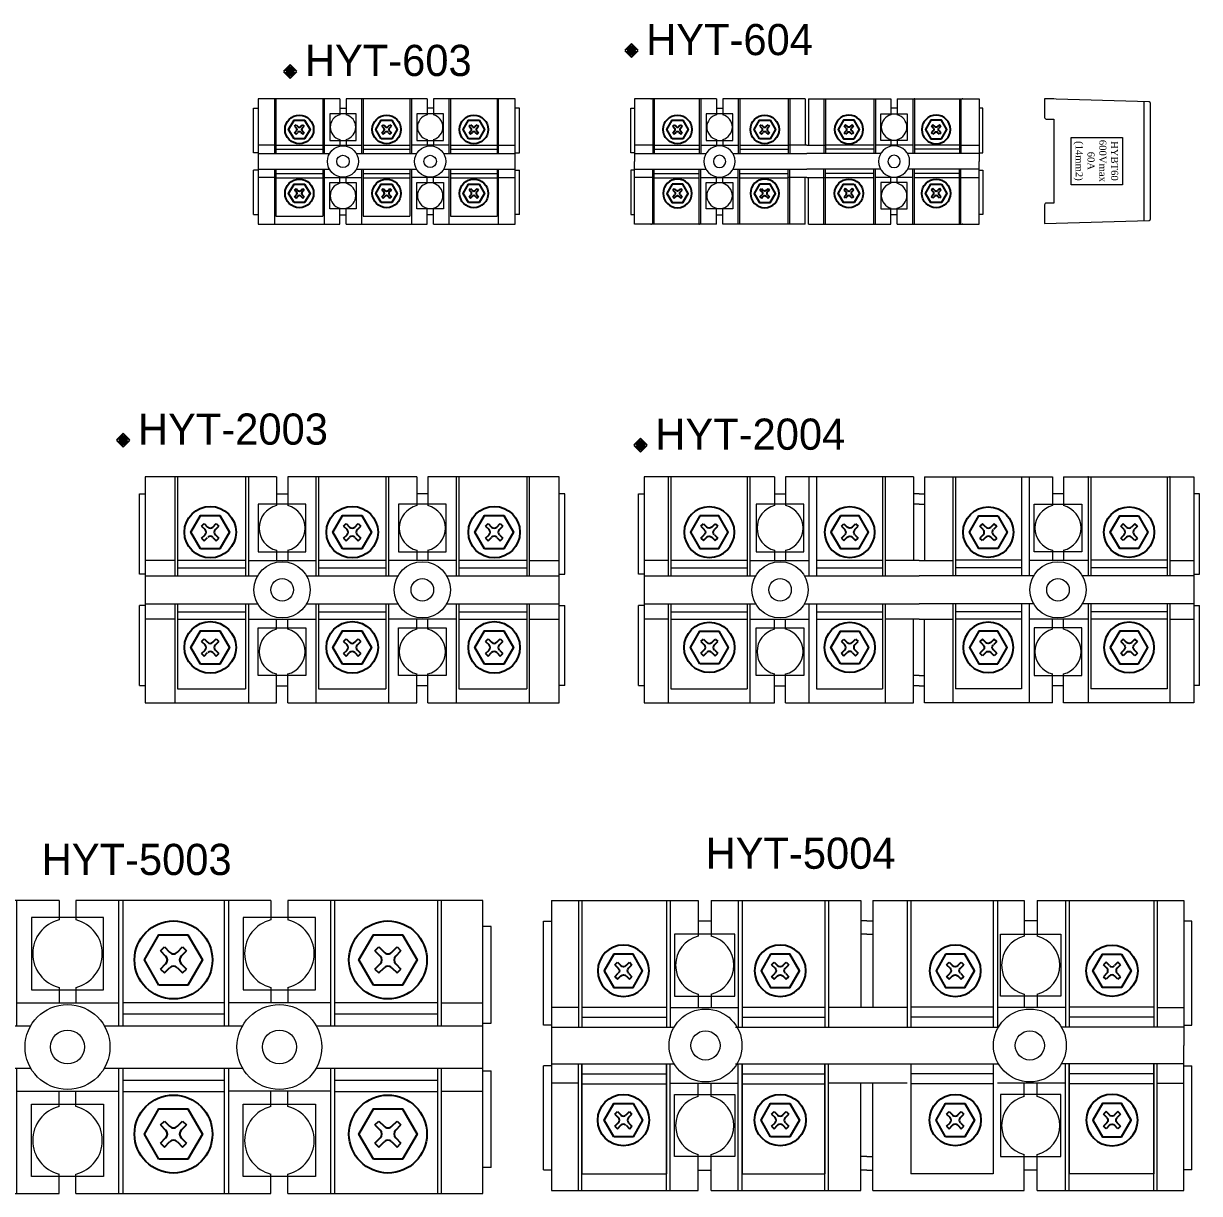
# Model space of a CAD drawing. Header units: millimetres. Extents: x 22 to 1346, y 56 to 432.
# Drawn here: x 968.8 to 1346.2, y 56.3 to 431.7 of the extents above; entities that cross this region are included whole.
import ezdxf

# ---------------------------------------------------------------- set-up
doc = ezdxf.new("R2010")
doc.units = ezdxf.units.MM
doc.layers.add('1-EMC-ACESS', color=4, linetype='Continuous')
doc.layers.add('3', color=3, linetype='Continuous')
doc.layers.add('hw_VTP', color=7, linetype='Continuous', lineweight=13)
doc.styles.add('ARIAL', font='arial.ttf')
doc.styles.add('RO', font='txt')

# ---------------------------------------------------------------- blocks, each defined once
blk = doc.blocks.new('1')
at = {"layer": '3'}
for p, q in [((-1.53, 1.07), (-1.07, 1.53)), ((-1.07, 1.53), (-0.46, 0.92)), ((0.46, 0.92), (1.07, 1.53)), ((1.07, 1.53), (1.53, 1.07)), ((-1.53, 1.07), (-0.92, 0.46)), ((0.92, 0.46), (1.53, 1.07)), ((-1.53, -1.07), (-0.92, -0.46)), ((-1.53, -1.07), (-1.07, -1.53)), ((-1.07, -1.53), (-0.46, -0.92)), ((0.46, -0.92), (1.07, -1.53)), ((0.92, -0.46), (1.53, -1.07)), ((1.07, -1.53), (1.53, -1.07))]:
    blk.add_line(p, q, dxfattribs=at)
blk.add_lwpolyline([(-1.71, -2.97), (-3.43, 0), (-1.71, 2.97), (1.71, 2.97), (3.43, 0), (1.71, -2.97)], close=True, dxfattribs=at)
blk.add_circle((0, 0), 4.59, dxfattribs=at)
for centre, start, end in [((-1.37, 0), 315, 45), ((0, 1.37), 225, 315), ((1.37, 0), 135, 225), ((0, -1.37), 45, 135)]:
    blk.add_arc(centre, 0.648, start, end, dxfattribs=at)
blk = doc.blocks.new('CD_3P-200A')
at = {"layer": 'hw_VTP', "linetype": 'Continuous'}
for p, q in [((-43.95, 36.25), (-43.95, -36.25)), ((-1.8, 36.25), (-43.95, 36.25)), ((-34.39, 36.25), (-34.39, 4.51)), ((-33.58, 36.25), (-33.58, 4.51)), ((-11.72, 36.25), (-11.72, 4.51)), ((-10.82, 36.25), (-10.82, 4.51)), ((-1.8, 36.25), (-1.8, 27.01)), ((43.2, 36.25), (1.8, 36.25)), ((1.8, 36.25), (1.8, 27.01)), ((10.82, 36.25), (10.82, 4.51)), ((11.72, 36.25), (11.72, 4.51)), ((33.28, 36.25), (33.28, 4.51)), ((34.18, 36.25), (34.18, 4.51)), ((43.2, 36.25), (43.2, 27.01)), ((88.95, 36.25), (46.8, 36.25)), ((46.8, 36.25), (46.8, 27.01)), ((55.82, 36.25), (55.82, 4.51)), ((56.72, 36.25), (56.72, 4.51)), ((78.58, 36.25), (78.58, 4.51)), ((79.39, 4.51), (79.39, 36.25)), ((88.95, -36.25), (88.95, 36.25)), ((-45.75, 5.05), (-45.75, 30.75)), ((-45.75, 30.75), (-43.95, 30.75)), ((-1.8, 30.84), (1.8, 30.84)), ((46.8, 30.84), (43.2, 30.84)), ((90.75, 30.75), (88.95, 30.75)), ((90.75, 5.05), (90.75, 30.75)), ((1.8, 27.5), (-1.8, 27.5)), ((46.8, 27.5), (43.2, 27.5)), ((-1.8, 12.67), (-1.8, 9.38)), ((1.8, 12.67), (1.8, 9.38)), ((43.2, 12.67), (43.2, 9.38)), ((46.8, 12.67), (46.8, 9.38)), ((-34.39, 9.38), (-43.95, 9.38)), ((-33.58, 9.47), (-11.72, 9.47)), ((-10.82, 9.38), (10.82, 9.38)), ((11.72, 9.47), (33.28, 9.47)), ((55.82, 9.38), (34.18, 9.38)), ((56.72, 9.47), (78.58, 9.47)), ((79.39, 9.38), (88.95, 9.38)), ((-43.95, 5.05), (-45.75, 5.05)), ((-43.95, 4.51), (-7.81, 4.51)), ((-33.58, 7.03), (-11.72, 7.03)), ((7.81, 4.51), (37.19, 4.51)), ((11.72, 7.03), (33.28, 7.03)), ((52.81, 4.51), (88.95, 4.51)), ((56.72, 7.03), (78.58, 7.03)), ((88.95, 5.05), (90.75, 5.05)), ((-45.75, -30.75), (-45.75, -5.05)), ((-43.95, -5.05), (-45.75, -5.05)), ((-43.95, -4.51), (-7.81, -4.51)), ((-34.39, -4.51), (-34.39, -36.25)), ((-33.58, -4.51), (-33.58, -31.74)), ((-33.58, -7.03), (-11.72, -7.03)), ((-11.72, -4.51), (-11.72, -31.74)), ((-10.82, -4.51), (-10.82, -36.25)), ((7.81, -4.51), (37.19, -4.51)), ((10.82, -4.51), (10.82, -36.25)), ((11.72, -4.51), (11.72, -31.74)), ((11.72, -7.03), (33.28, -7.03)), ((33.28, -4.51), (33.28, -31.74)), ((34.18, -4.51), (34.18, -36.25)), ((52.81, -4.51), (88.95, -4.51)), ((55.82, -4.51), (55.82, -36.25)), ((56.72, -4.51), (56.72, -31.74)), ((56.72, -7.03), (78.58, -7.03)), ((78.58, -4.51), (78.58, -31.74)), ((79.39, -36.25), (79.39, -4.51)), ((88.95, -5.05), (90.75, -5.05)), ((90.75, -30.75), (90.75, -5.05)), ((-34.39, -9.38), (-43.95, -9.38)), ((-33.58, -9.47), (-11.72, -9.47)), ((-10.82, -9.38), (10.82, -9.38)), ((-1.8, -12.67), (-1.8, -9.38)), ((1.8, -12.67), (1.8, -9.38)), ((11.72, -9.47), (33.28, -9.47)), ((55.82, -9.38), (34.18, -9.38)), ((43.2, -12.67), (43.2, -9.38)), ((46.8, -12.67), (46.8, -9.38)), ((56.72, -9.47), (78.58, -9.47)), ((79.39, -9.38), (88.95, -9.38)), ((-1.8, -36.25), (-1.8, -27.01)), ((1.8, -27.5), (-1.8, -27.5)), ((1.8, -36.25), (1.8, -27.01)), ((43.2, -36.25), (43.2, -27.01)), ((46.8, -27.5), (43.2, -27.5)), ((46.8, -36.25), (46.8, -27.01)), ((-45.75, -30.75), (-43.95, -30.75)), ((-33.58, -31.74), (-11.72, -31.74)), ((-1.8, -30.84), (1.8, -30.84)), ((11.72, -31.74), (33.28, -31.74)), ((46.8, -30.84), (43.2, -30.84)), ((56.72, -31.74), (78.58, -31.74)), ((90.75, -30.75), (88.95, -30.75)), ((-43.95, -36.25), (-1.8, -36.25)), ((1.8, -36.25), (43.2, -36.25)), ((46.8, -36.25), (88.95, -36.25))]:
    blk.add_line(p, q, dxfattribs=at)
for points in [[(-1.8, 27.5), (-7.66, 27.5), (-7.66, 12.17), (7.66, 12.17), (7.66, 27.5), (1.8, 27.5)], [(43.2, 27.5), (37.34, 27.5), (37.34, 12.17), (52.66, 12.17), (52.66, 27.5), (46.8, 27.5)], [(-1.8, -27.5), (-7.66, -27.5), (-7.66, -12.17), (7.66, -12.17), (7.66, -27.5), (1.8, -27.5)], [(43.2, -27.5), (37.34, -27.5), (37.34, -12.17), (52.66, -12.17), (52.66, -27.5), (46.8, -27.5)]]:
    blk.add_lwpolyline(points, dxfattribs=at)
for centre, radius in [((0, 0), 9.02), ((45, 0), 9.02), ((0, 0), 3.61), ((45, 0), 3.61)]:
    blk.add_circle(centre, radius, dxfattribs=at)
for centre, start, end in [((0, 19.84), 104.117, 255.883), ((0, 19.84), 284.117, 75.883), ((45, 19.84), 104.117, 255.883), ((45, 19.84), 284.117, 75.883), ((0, -19.84), 104.117, 255.883), ((0, -19.84), 284.117, 75.883), ((45, -19.84), 104.117, 255.883), ((45, -19.84), 284.117, 75.883)]:
    blk.add_arc(centre, 7.39, start, end, dxfattribs=at)
at = {"layer": 'hw_VTP', "color": 0, "linetype": 'ByBlock'}
for p in [(-34.39, 36.25), (-10.82, 36.25), (55.82, 36.25), (79.39, 36.25)]:
    blk.add_point(p, dxfattribs=at)
at = {"layer": 'hw_VTP', "xscale": 1.803482587064649, "yscale": 1.803482587064649, "zscale": 1.803482587064649}
for p in [(-23.06, 18.49), (22.5, 18.49), (68.06, 18.49), (-23.06, -18.49), (22.5, -18.49), (68.06, -18.49)]:
    blk.add_blockref('1', p, dxfattribs=at)
blk = doc.blocks.new('CD_4P-200A')
at = {"layer": 'hw_VTP', "linetype": 'Continuous'}
for p, q in [((-43.6, 36.25), (-43.6, -36.25)), ((-1.8, 36.25), (-43.6, 36.25)), ((-35.89, 36.25), (-35.89, 4.51)), ((-35.07, 36.25), (-35.07, 4.51)), ((-10.57, 36.25), (-10.57, 4.51)), ((-9.66, 36.25), (-9.66, 4.51)), ((-1.8, 36.25), (-1.8, 27.01)), ((42.79, 36.25), (1.8, 36.25)), ((1.8, 36.25), (1.8, 27.01)), ((9.28, 36.25), (9.28, 4.51)), ((11.72, 36.25), (11.72, 4.51)), ((32.87, 36.25), (32.87, 4.51)), ((33.77, 36.25), (33.77, 4.51)), ((42.79, 36.25), (42.79, 27.01)), ((46.4, 36.25), (87.38, 36.25)), ((46.4, 36.25), (46.4, 27.01)), ((55.42, 36.25), (55.42, 4.51)), ((56.32, 36.25), (56.32, 4.51)), ((77.47, 36.25), (77.47, 4.51)), ((79.91, 36.25), (79.91, 4.51)), ((87.38, 36.25), (87.38, 27.01)), ((90.99, 36.25), (90.99, 27.01)), ((90.99, 36.25), (132.79, 36.25)), ((98.85, 36.25), (98.85, 4.51)), ((99.75, 36.25), (99.75, 4.51)), ((124.26, 36.25), (124.26, 4.51)), ((125.07, 36.25), (125.07, 4.51)), ((132.79, 36.25), (132.79, -36.25)), ((-45.41, 5.05), (-45.41, 30.75)), ((-45.41, 30.75), (-43.6, 30.75)), ((-1.8, 30.84), (1.8, 30.84)), ((44.59, 30.84), (42.79, 30.84)), ((44.59, 30.84), (46.4, 30.84)), ((90.99, 30.84), (87.38, 30.84)), ((134.59, 30.75), (132.79, 30.75)), ((134.59, 5.05), (134.59, 30.75)), ((1.8, 27.5), (-1.8, 27.5)), ((44.59, 27.5), (42.79, 27.5)), ((42.79, 27.01), (42.79, 9.38)), ((44.59, 27.5), (46.4, 27.5)), ((46.4, 27.01), (46.4, 9.38)), ((87.38, 27.5), (90.99, 27.5)), ((-1.8, 12.67), (-1.8, 9.38)), ((1.8, 12.67), (1.8, 9.38)), ((87.38, 12.67), (87.38, 9.38)), ((90.99, 12.67), (90.99, 9.38)), ((-35.89, 9.38), (-43.6, 9.38)), ((-35.07, 9.47), (-10.57, 9.47)), ((-9.66, 9.38), (9.28, 9.38)), ((11.72, 9.47), (32.87, 9.47)), ((44.59, 9.38), (33.77, 9.38)), ((44.59, 9.38), (55.42, 9.38)), ((77.47, 9.47), (56.32, 9.47)), ((98.85, 9.38), (79.91, 9.38)), ((124.26, 9.47), (99.75, 9.47)), ((125.07, 9.38), (132.79, 9.38)), ((-43.6, 5.05), (-45.41, 5.05)), ((-43.6, 4.51), (-7.81, 4.51)), ((-35.07, 7.03), (-10.57, 7.03)), ((7.81, 4.51), (44.59, 4.51)), ((11.72, 7.03), (32.87, 7.03)), ((81.38, 4.51), (44.59, 4.51)), ((77.47, 7.03), (56.32, 7.03)), ((132.79, 4.51), (97, 4.51)), ((124.26, 7.03), (99.75, 7.03)), ((132.79, 5.05), (134.59, 5.05)), ((-45.41, -30.75), (-45.41, -5.05)), ((-43.6, -5.05), (-45.41, -5.05)), ((-43.6, -4.51), (-7.81, -4.51)), ((-35.89, -4.51), (-35.89, -36.25)), ((-35.07, -4.51), (-35.07, -31.74)), ((-35.07, -7.03), (-10.57, -7.03)), ((-10.57, -4.51), (-10.57, -31.74)), ((-9.66, -4.51), (-9.66, -36.25)), ((7.81, -4.51), (44.59, -4.51)), ((9.28, -4.51), (9.28, -36.25)), ((11.72, -4.51), (11.72, -31.74)), ((11.72, -7.03), (32.87, -7.03)), ((32.87, -4.51), (32.87, -31.74)), ((33.77, -4.51), (33.77, -36.25)), ((81.38, -4.51), (44.59, -4.51)), ((55.42, -4.51), (55.42, -36.25)), ((56.32, -4.51), (56.32, -31.74)), ((77.47, -7.03), (56.32, -7.03)), ((77.47, -4.51), (77.47, -31.74)), ((79.91, -4.51), (79.91, -36.25)), ((132.79, -4.51), (97, -4.51)), ((98.85, -4.51), (98.85, -36.25)), ((99.75, -4.51), (99.75, -31.74)), ((124.26, -7.03), (99.75, -7.03)), ((124.26, -4.51), (124.26, -31.74)), ((125.07, -4.51), (125.07, -36.25)), ((132.79, -5.05), (134.59, -5.05)), ((134.59, -30.75), (134.59, -5.05)), ((-35.89, -9.38), (-43.6, -9.38)), ((-35.07, -9.47), (-10.57, -9.47)), ((-9.66, -9.38), (9.28, -9.38)), ((-1.8, -12.67), (-1.8, -9.38)), ((1.8, -12.67), (1.8, -9.38)), ((11.72, -9.47), (32.87, -9.47)), ((44.59, -9.38), (33.77, -9.38)), ((42.79, -27.01), (42.79, -9.38)), ((44.59, -9.38), (55.42, -9.38)), ((46.4, -27.01), (46.4, -9.38)), ((77.47, -9.47), (56.32, -9.47)), ((98.85, -9.38), (79.91, -9.38)), ((87.38, -12.67), (87.38, -9.38)), ((90.99, -12.67), (90.99, -9.38)), ((124.26, -9.47), (99.75, -9.47)), ((125.07, -9.38), (132.79, -9.38)), ((-1.8, -36.25), (-1.8, -27.01)), ((1.8, -27.5), (-1.8, -27.5)), ((1.8, -36.25), (1.8, -27.01)), ((42.79, -36.25), (42.79, -27.01)), ((44.59, -27.5), (42.79, -27.5)), ((44.59, -27.5), (46.4, -27.5)), ((46.4, -36.25), (46.4, -27.01)), ((87.38, -36.25), (87.38, -27.01)), ((87.38, -27.5), (90.99, -27.5)), ((90.99, -36.25), (90.99, -27.01)), ((-45.41, -30.75), (-43.6, -30.75)), ((-35.07, -31.74), (-10.57, -31.74)), ((-1.8, -30.84), (1.8, -30.84)), ((11.72, -31.74), (32.87, -31.74)), ((44.59, -30.84), (42.79, -30.84)), ((44.59, -30.84), (46.4, -30.84)), ((77.47, -31.74), (56.32, -31.74)), ((90.99, -30.84), (87.38, -30.84)), ((124.26, -31.74), (99.75, -31.74)), ((134.59, -30.75), (132.79, -30.75)), ((-43.6, -36.25), (-1.8, -36.25)), ((1.8, -36.25), (42.79, -36.25)), ((87.38, -36.25), (46.4, -36.25)), ((132.79, -36.25), (90.99, -36.25))]:
    blk.add_line(p, q, dxfattribs=at)
for points in [[(-1.8, 27.5), (-7.66, 27.5), (-7.66, 12.17), (7.66, 12.17), (7.66, 27.5), (1.8, 27.5)], [(90.99, 27.5), (96.85, 27.5), (96.85, 12.17), (81.52, 12.17), (81.52, 27.5), (87.38, 27.5)], [(-1.8, -27.5), (-7.66, -27.5), (-7.66, -12.17), (7.66, -12.17), (7.66, -27.5), (1.8, -27.5)], [(90.99, -27.5), (96.85, -27.5), (96.85, -12.17), (81.52, -12.17), (81.52, -27.5), (87.38, -27.5)]]:
    blk.add_lwpolyline(points, dxfattribs=at)
for centre, radius in [((0, 0), 9.02), ((89.19, 0), 9.02), ((0, 0), 3.61), ((89.19, 0), 3.61)]:
    blk.add_circle(centre, radius, dxfattribs=at)
for centre, start, end in [((0, 19.84), 104.117, 255.883), ((0, 19.84), 284.117, 75.883), ((89.19, 19.84), 104.117, 255.883), ((89.19, 19.84), 284.117, 75.883), ((0, -19.84), 104.117, 255.883), ((0, -19.84), 284.117, 75.883), ((89.19, -19.84), 104.117, 255.883), ((89.19, -19.84), 284.117, 75.883)]:
    blk.add_arc(centre, 7.39, start, end, dxfattribs=at)
at = {"layer": 'hw_VTP', "color": 0, "linetype": 'ByBlock'}
for p in [(-35.89, 36.25), (-9.66, 36.25), (98.85, 36.25), (125.07, 36.25)]:
    blk.add_point(p, dxfattribs=at)
at = {"layer": 'hw_VTP', "rotation": 180}
for p, xscale, yscale, zscale in [((-22.7, 18.49), -1.761735700197049, 1.761735700197164, 1.76173570019716), ((22.37, 18.49), -1.761735700197049, 1.761735700197164, 1.76173570019716), ((66.82, 18.49), 1.761735700197049, 1.761735700197049, 1.761735700197049), ((112.01, 18.49), 1.761735700197049, 1.761735700197049, 1.761735700197049)]:
    blk.add_blockref('1', p, dxfattribs=dict(at, xscale=xscale, yscale=yscale, zscale=zscale))
at = {"layer": 'hw_VTP'}
for p, xscale, yscale, zscale in [((-22.7, -18.49), 1.761735700197049, 1.761735700197049, 1.761735700197049), ((22.37, -18.49), 1.761735700197049, 1.761735700197049, 1.761735700197049), ((66.82, -18.49), -1.761735700197049, 1.761735700197164, 1.76173570019716), ((112.01, -18.49), -1.761735700197049, 1.761735700197164, 1.76173570019716)]:
    blk.add_blockref('1', p, dxfattribs=dict(at, xscale=xscale, yscale=yscale, zscale=zscale))
blk = doc.blocks.new('CD_3P-500A')
at = {"layer": 'hw_VTP', "linetype": 'Continuous'}
for p, q in [((-65.28, 47), (-65.28, -47)), ((-2.72, 47), (-65.28, 47)), ((-51.97, 47), (-51.97, 6.81)), ((-50.74, 47), (-50.74, 6.81)), ((-17.71, 47), (-17.71, 6.81)), ((-16.35, 47), (-16.35, 6.81)), ((-2.72, 47), (-2.72, 40.81)), ((65.27, 47), (2.72, 47)), ((2.72, 47), (2.72, 40.81)), ((16.35, 47), (16.35, 6.81)), ((17.71, 47), (17.71, 6.81)), ((50.28, 47), (50.28, 6.81)), ((51.64, 47), (51.64, 6.81)), ((65.27, 47), (65.27, 40.81)), ((133.27, 47), (70.72, 47)), ((70.72, 47), (70.72, 40.81)), ((84.34, 47), (84.34, 6.81)), ((85.7, 47), (85.7, 6.81)), ((118.73, 47), (118.73, 6.81)), ((119.96, 6.81), (119.96, 47)), ((133.27, -47), (133.27, 47)), ((2.72, 41.56), (-2.72, 41.56)), ((70.72, 41.56), (65.27, 41.56)), ((-68, 7.63), (-68, 38.69)), ((-68, 38.69), (-65.28, 38.69)), ((136, 38.69), (133.27, 38.69)), ((136, 7.63), (136, 38.69)), ((-2.72, 19.14), (-2.72, 14.17)), ((2.72, 19.14), (2.72, 14.17)), ((65.27, 19.14), (65.27, 14.17)), ((70.72, 19.14), (70.72, 14.17)), ((-51.97, 14.17), (-65.28, 14.17)), ((-50.74, 14.31), (-17.71, 14.31)), ((-16.35, 14.17), (16.35, 14.17)), ((17.71, 14.31), (50.28, 14.31)), ((84.34, 14.17), (51.64, 14.17)), ((85.7, 14.31), (118.73, 14.31)), ((119.96, 14.17), (133.27, 14.17)), ((-65.28, 7.63), (-68, 7.63)), ((-50.74, 10.63), (-17.71, 10.63)), ((17.71, 10.63), (50.28, 10.63)), ((85.7, 10.63), (118.73, 10.63)), ((133.27, 7.63), (136, 7.63)), ((-65.28, 6.81), (-11.8, 6.81)), ((11.8, 6.81), (56.19, 6.81)), ((79.79, 6.81), (133.27, 6.81)), ((-65.28, -6.81), (-11.8, -6.81)), ((-51.97, -6.81), (-51.97, -47)), ((-50.74, -6.81), (-50.74, -47)), ((-17.71, -6.81), (-17.71, -47)), ((-16.35, -6.81), (-16.35, -47)), ((11.8, -6.81), (56.19, -6.81)), ((16.35, -6.81), (16.35, -47)), ((17.71, -6.81), (17.71, -47)), ((50.28, -6.81), (50.28, -47)), ((51.64, -6.81), (51.64, -47)), ((79.79, -6.81), (133.27, -6.81)), ((84.34, -6.81), (84.34, -47)), ((85.7, -6.81), (85.7, -47)), ((118.73, -6.81), (118.73, -47)), ((119.96, -47), (119.96, -6.81)), ((-68, -38.69), (-68, -7.63)), ((-65.28, -7.63), (-68, -7.63)), ((-50.74, -10.63), (-17.71, -10.63)), ((17.71, -10.63), (50.28, -10.63)), ((85.7, -10.63), (118.73, -10.63)), ((133.27, -7.63), (136, -7.63)), ((136, -38.69), (136, -7.63)), ((-51.97, -14.17), (-65.28, -14.17)), ((-50.74, -14.31), (-17.71, -14.31)), ((-16.35, -14.17), (16.35, -14.17)), ((-2.72, -19.14), (-2.72, -14.17)), ((2.72, -19.14), (2.72, -14.17)), ((17.71, -14.31), (50.28, -14.31)), ((84.34, -14.17), (51.64, -14.17)), ((65.27, -19.14), (65.27, -14.17)), ((70.72, -19.14), (70.72, -14.17)), ((85.7, -14.31), (118.73, -14.31)), ((119.96, -14.17), (133.27, -14.17)), ((-68, -38.69), (-65.28, -38.69)), ((-2.72, -47), (-2.72, -40.81)), ((2.72, -47), (2.72, -40.81)), ((65.27, -47), (65.27, -40.81)), ((70.72, -47), (70.72, -40.81)), ((136, -38.69), (133.27, -38.69)), ((2.72, -41.56), (-2.72, -41.56)), ((70.72, -41.56), (65.27, -41.56)), ((-65.28, -47), (-2.72, -47)), ((2.72, -47), (65.27, -47)), ((70.72, -47), (133.27, -47))]:
    blk.add_line(p, q, dxfattribs=at)
for points in [[(-2.72, 41.56), (-11.58, 41.56), (-11.58, 18.39), (11.58, 18.39), (11.58, 41.56), (2.72, 41.56)], [(65.27, 41.56), (56.41, 41.56), (56.41, 18.39), (79.57, 18.39), (79.57, 41.56), (70.72, 41.56)], [(-2.72, -41.56), (-11.58, -41.56), (-11.58, -18.39), (11.58, -18.39), (11.58, -41.56), (2.72, -41.56)], [(65.27, -41.56), (56.41, -41.56), (56.41, -18.39), (79.57, -18.39), (79.57, -41.56), (70.72, -41.56)]]:
    blk.add_lwpolyline(points, dxfattribs=at)
for centre, radius in [((0, 0), 13.62), ((67.99, 0), 13.62), ((0, 0), 5.45), ((67.99, 0), 5.45)]:
    blk.add_circle(centre, radius, dxfattribs=at)
for centre, start, end in [((0, 29.97), 104.117, 255.883), ((0, 29.97), 284.117, 75.883), ((67.99, 29.97), 104.117, 255.883), ((67.99, 29.97), 284.117, 75.883), ((0, -29.97), 104.117, 255.883), ((0, -29.97), 284.117, 75.883), ((67.99, -29.97), 104.117, 255.883), ((67.99, -29.97), 284.117, 75.883)]:
    blk.add_arc(centre, 11.17, start, end, dxfattribs=at)
at = {"layer": 'hw_VTP', "color": 0, "linetype": 'ByBlock'}
for p in [(-51.97, 47), (-16.35, 47), (84.34, 47), (119.96, 47)]:
    blk.add_point(p, dxfattribs=at)
at = {"layer": 'hw_VTP', "xscale": 2.724960406968364, "yscale": 2.724960406968364, "zscale": 2.724960406968364}
for p in [(-34.84, 27.93), (34, 27.93), (102.83, 27.93), (-34.84, -27.93), (34, -27.93), (102.83, -27.93)]:
    blk.add_blockref('1', p, dxfattribs=at)
blk = doc.blocks.new('CD_4P-500A')
at = {"layer": 'hw_VTP', "linetype": 'Continuous'}
for p, q in [((-49.41, 46.5), (-49.41, -46.5)), ((-49.41, 46.5), (-2.34, 46.5)), ((-40.81, 46.5), (-40.81, 5.85)), ((-39.75, 46.5), (-39.75, 5.85)), ((-12.56, 46.5), (-12.56, 5.85)), ((-11.39, 46.5), (-11.39, 5.85)), ((-2.34, 46.5), (-2.34, 35.02)), ((1.82, 46.5), (49.81, 46.5)), ((1.82, 46.5), (1.82, 35.02)), ((10.42, 46.5), (10.42, 5.85)), ((11.74, 46.5), (11.74, 5.85)), ((38.25, 46.5), (38.25, 5.85)), ((39.42, 46.5), (39.42, 5.85)), ((49.81, 46.5), (49.81, 35.02)), ((53.71, 46.5), (102.26, 46.5)), ((53.71, 46.5), (53.71, 35.02)), ((64.66, 46.5), (64.66, 5.85)), ((65.83, 46.5), (65.83, 5.85)), ((92.33, 46.5), (92.33, 5.85)), ((93.65, 46.5), (93.65, 5.85)), ((102.26, 46.5), (102.26, 35.02)), ((106.42, 46.5), (153.49, 46.5)), ((106.42, 46.5), (106.42, 35.02)), ((115.47, 46.5), (115.47, 5.85)), ((116.64, 46.5), (116.64, 5.85)), ((143.83, 46.5), (143.83, 5.85)), ((144.89, 46.5), (144.89, 5.85)), ((153.49, 46.5), (153.49, 0)), ((-51.96, 6.55), (-51.96, 39.87)), ((-51.96, 39.87), (-49.41, 39.87)), ((-2.34, 39.98), (1.82, 39.98)), ((51.76, 39.98), (49.81, 39.98)), ((51.76, 39.98), (53.71, 39.98)), ((106.42, 39.98), (102.26, 39.98)), ((156.04, 39.87), (153.49, 39.87)), ((156.04, 6.55), (156.04, 39.87)), ((1.82, 35.66), (-2.34, 35.66)), ((51.76, 35.66), (49.81, 35.66)), ((49.81, 35.02), (49.81, 12.16)), ((51.76, 35.66), (53.71, 35.66)), ((53.71, 35.02), (53.71, 12.16)), ((102.26, 35.66), (106.42, 35.66)), ((-2.34, 16.42), (-2.34, 12.16)), ((1.82, 16.42), (1.82, 12.16)), ((102.26, 16.42), (102.26, 12.16)), ((106.42, 16.42), (106.42, 12.16)), ((-40.81, 12.16), (-49.41, 12.16)), ((-39.75, 12.28), (-12.56, 12.28)), ((-11.39, 12.16), (10.42, 12.16)), ((11.74, 12.28), (38.25, 12.28)), ((64.66, 12.16), (39.42, 12.16)), ((92.33, 12.28), (65.83, 12.28)), ((115.47, 12.16), (93.65, 12.16)), ((143.83, 12.28), (116.64, 12.28)), ((144.89, 12.16), (153.49, 12.16)), ((-39.75, 9.12), (-12.56, 9.12)), ((11.74, 9.12), (38.25, 9.12)), ((92.33, 9.12), (65.83, 9.12)), ((143.83, 9.12), (116.64, 9.12)), ((-49.41, 6.55), (-51.96, 6.55)), ((-49.41, 5.85), (-10.12, 5.85)), ((9.6, 5.85), (93.95, 5.85)), ((153.49, 5.85), (114.2, 5.85)), ((153.49, 6.55), (156.04, 6.55)), ((153.49, -46.5), (153.49, 0)), ((-51.96, -39.87), (-51.96, -6.55)), ((-49.41, -6.55), (-51.96, -6.55)), ((-49.41, -5.85), (-10.12, -5.85)), ((-40.81, -46.5), (-40.81, -5.85)), ((-39.75, -46.5), (-39.75, -5.85)), ((-39.75, -5.85), (-39.75, -41.15)), ((-12.56, -5.84), (-12.56, -41.15)), ((-12.56, -46.5), (-12.56, -5.85)), ((-11.39, -46.5), (-11.39, -5.85)), ((9.6, -5.85), (93.95, -5.85)), ((10.42, -46.5), (10.42, -5.85)), ((11.74, -46.5), (11.74, -5.85)), ((11.74, -5.85), (11.74, -41.15)), ((38.25, -46.5), (38.25, -5.85)), ((38.25, -5.85), (38.25, -41.15)), ((39.42, -46.5), (39.42, -5.85)), ((65.83, -5.85), (65.83, -41.15)), ((92.33, -5.85), (92.33, -41.15)), ((153.49, -5.85), (114.2, -5.85)), ((115.47, -46.5), (115.47, -5.85)), ((116.64, -5.84), (116.64, -41.15)), ((116.64, -46.5), (116.64, -5.85)), ((143.83, -46.5), (143.83, -5.85)), ((143.83, -5.85), (143.83, -41.15)), ((144.89, -46.5), (144.89, -5.85)), ((153.49, -6.55), (156.04, -6.55)), ((156.04, -39.87), (156.04, -6.55)), ((-39.75, -9.12), (-12.56, -9.11)), ((11.74, -9.12), (38.25, -9.12)), ((92.33, -9.12), (65.83, -9.12)), ((143.83, -9.12), (116.64, -9.11)), ((-40.81, -12.16), (-49.41, -12.16)), ((-39.75, -12.28), (-12.56, -12.27)), ((-11.39, -12.15), (10.42, -12.16)), ((-2.34, -16.42), (-2.34, -12.16)), ((1.82, -16.42), (1.82, -12.16)), ((11.74, -12.28), (38.25, -12.28)), ((64.66, -12.16), (39.42, -12.16)), ((49.81, -35.02), (49.81, -12.16)), ((53.71, -35.02), (53.71, -12.16)), ((92.33, -12.28), (65.83, -12.28)), ((115.47, -12.15), (93.65, -12.16)), ((102.26, -16.42), (102.26, -12.16)), ((106.42, -16.42), (106.42, -12.16)), ((143.83, -12.28), (116.64, -12.27)), ((144.89, -12.16), (153.49, -12.16)), ((-2.34, -46.5), (-2.34, -35.02)), ((1.82, -35.66), (-2.34, -35.66)), ((1.82, -46.5), (1.82, -35.02)), ((49.81, -46.5), (49.81, -35.02)), ((51.76, -35.66), (49.81, -35.66)), ((51.76, -35.66), (53.71, -35.66)), ((53.71, -46.5), (53.71, -35.02)), ((102.26, -46.5), (102.26, -35.02)), ((102.26, -35.66), (106.42, -35.66)), ((106.42, -46.5), (106.42, -35.02)), ((-51.96, -39.87), (-49.41, -39.87)), ((-39.75, -41.15), (-12.56, -41.15)), ((-2.34, -39.98), (1.82, -39.98)), ((11.74, -41.15), (38.25, -41.15)), ((51.76, -39.98), (49.81, -39.98)), ((51.76, -39.98), (53.71, -39.98)), ((92.33, -41.15), (65.83, -41.15)), ((106.42, -39.98), (102.26, -39.98)), ((143.83, -41.15), (116.64, -41.15)), ((156.04, -39.87), (153.49, -39.87)), ((-49.41, -46.5), (-2.34, -46.5)), ((1.82, -46.5), (49.81, -46.5)), ((53.71, -46.5), (102.26, -46.5)), ((106.42, -46.5), (153.49, -46.5))]:
    blk.add_line(p, q, dxfattribs=at)
for points in [[(-2.34, 35.66), (-9.94, 35.66), (-9.94, 15.78), (9.42, 15.78), (9.42, 35.66), (1.82, 35.66)], [(106.42, 35.66), (114.02, 35.66), (114.02, 15.78), (94.66, 15.78), (94.66, 35.66), (102.26, 35.66)], [(-2.34, -35.66), (-9.94, -35.66), (-9.94, -15.78), (9.42, -15.78), (9.42, -35.66), (1.82, -35.66)], [(106.42, -35.66), (114.02, -35.66), (114.02, -15.78), (94.66, -15.78), (94.66, -35.66), (102.26, -35.66)]]:
    blk.add_lwpolyline(points, dxfattribs=at)
for centre, radius in [((0, 0), 11.69), ((104.08, 0), 11.69), ((0, 0), 4.68), ((104.08, 0), 4.68)]:
    blk.add_circle(centre, radius, dxfattribs=at)
for centre, start, end in [((0, 25.72), 104.117, 255.883), ((-0.52, 25.72), 284.117, 75.883), ((104.6, 25.72), 104.117, 255.883), ((104.08, 25.72), 284.117, 75.883), ((0, -25.72), 104.117, 255.883), ((-0.52, -25.72), 284.117, 75.883), ((104.6, -25.72), 104.117, 255.883), ((104.08, -25.72), 284.117, 75.883)]:
    blk.add_arc(centre, 9.59, start, end, dxfattribs=at)
at = {"layer": 'hw_VTP', "yscale": 1.797007099513506, "rotation": 180}
for p, xscale, zscale in [((-26.35, 23.97), -1.797007099513506, 1.797007099513543), ((23.96, 23.97), -1.797007099513506, 1.797007099513543), ((80.12, 23.97), -1.797007099513506, 1.797007099513543), ((130.43, 23.97), 1.797007099513506, 1.797007099513506)]:
    blk.add_blockref('1', p, dxfattribs=dict(at, xscale=xscale, zscale=zscale))
at = {"layer": 'hw_VTP', "yscale": 1.797007099513506}
for p, xscale, zscale in [((-26.35, -23.97), 1.797007099513506, 1.797007099513506), ((23.96, -23.97), 1.797007099513506, 1.797007099513506), ((80.12, -23.97), 1.797007099513506, 1.797007099513506), ((130.43, -23.97), -1.797007099513506, 1.797007099513543)]:
    blk.add_blockref('1', p, dxfattribs=dict(at, xscale=xscale, zscale=zscale))
blk = doc.blocks.new('CD_3P-60A')
at = {"layer": 'hw_VTP', "linetype": 'Continuous'}
for p, q in [((-27.25, 20.1), (-27.25, -20.1)), ((-1, 20.1), (-27.25, 20.1)), ((-21.95, 20.1), (-21.95, 2.5)), ((-21.5, 20.1), (-21.5, 2.5)), ((-6.5, 20.1), (-6.5, 2.5)), ((-6, 20.1), (-6, 2.5)), ((-1, 20.1), (-1, 14.98)), ((27, 20.1), (1, 20.1)), ((1, 20.1), (1, 14.98)), ((6, 20.1), (6, 2.5)), ((6.5, 20.1), (6.5, 2.5)), ((21.5, 20.1), (21.5, 2.5)), ((22, 20.1), (22, 2.5)), ((27, 20.1), (27, 14.98)), ((55.25, 20.1), (29, 20.1)), ((29, 20.1), (29, 14.98)), ((34, 20.1), (34, 2.5)), ((34.5, 20.1), (34.5, 2.5)), ((49.5, 20.1), (49.5, 2.5)), ((49.95, 2.5), (49.95, 20.1)), ((55.25, -20.1), (55.25, 20.1)), ((-28.7, 2.8), (-28.7, 17.05)), ((-28.7, 17.05), (-27.25, 17.05)), ((-1, 17.1), (1, 17.1)), ((1, 15.25), (-1, 15.25)), ((29, 17.1), (27, 17.1)), ((29, 15.25), (27, 15.25)), ((56.7, 17.05), (55.25, 17.05)), ((56.7, 2.8), (56.7, 17.05)), ((-21.95, 5.2), (-27.25, 5.2)), ((-21.5, 5.25), (-6.5, 5.25)), ((-21.5, 3.9), (-6.5, 3.9)), ((-6, 5.2), (6, 5.2)), ((-1, 7.02), (-1, 5.2)), ((1, 7.02), (1, 5.2)), ((6.5, 5.25), (21.5, 5.25)), ((6.5, 3.9), (21.5, 3.9)), ((34, 5.2), (22, 5.2)), ((27, 7.02), (27, 5.2)), ((29, 7.02), (29, 5.2)), ((34.5, 5.25), (49.5, 5.25)), ((34.5, 3.9), (49.5, 3.9)), ((49.95, 5.2), (55.25, 5.2)), ((-27.25, 2.8), (-28.7, 2.8)), ((-27.25, 2.5), (-4.33, 2.5)), ((4.33, 2.5), (23.67, 2.5)), ((32.33, 2.5), (55.25, 2.5)), ((55.25, 2.8), (56.7, 2.8)), ((-28.7, -17.05), (-28.7, -2.8)), ((-27.25, -2.8), (-28.7, -2.8)), ((-27.25, -2.5), (-4.33, -2.5)), ((-21.95, -2.5), (-21.95, -20.1)), ((-21.5, -2.5), (-21.5, -17.6)), ((-6.5, -2.5), (-6.5, -17.6)), ((-6, -2.5), (-6, -20.1)), ((4.33, -2.5), (23.67, -2.5)), ((6, -2.5), (6, -20.1)), ((6.5, -2.5), (6.5, -17.6)), ((21.5, -2.5), (21.5, -17.6)), ((22, -2.5), (22, -20.1)), ((32.33, -2.5), (55.25, -2.5)), ((34, -2.5), (34, -20.1)), ((34.5, -2.5), (34.5, -17.6)), ((49.5, -2.5), (49.5, -17.6)), ((49.95, -20.1), (49.95, -2.5)), ((55.25, -2.8), (56.7, -2.8)), ((56.7, -17.05), (56.7, -2.8)), ((-21.95, -5.2), (-27.25, -5.2)), ((-21.5, -3.9), (-6.5, -3.9)), ((-21.5, -5.25), (-6.5, -5.25)), ((-6, -5.2), (6, -5.2)), ((-1, -7.02), (-1, -5.2)), ((1, -7.02), (1, -5.2)), ((6.5, -3.9), (21.5, -3.9)), ((6.5, -5.25), (21.5, -5.25)), ((34, -5.2), (22, -5.2)), ((27, -7.02), (27, -5.2)), ((29, -7.02), (29, -5.2)), ((34.5, -3.9), (49.5, -3.9)), ((34.5, -5.25), (49.5, -5.25)), ((49.95, -5.2), (55.25, -5.2)), ((-1, -20.1), (-1, -14.98)), ((1, -20.1), (1, -14.98)), ((27, -20.1), (27, -14.98)), ((29, -20.1), (29, -14.98)), ((-28.7, -17.05), (-27.25, -17.05)), ((-21.5, -17.6), (-6.5, -17.6)), ((1, -15.25), (-1, -15.25)), ((-1, -17.1), (1, -17.1)), ((6.5, -17.6), (21.5, -17.6)), ((29, -15.25), (27, -15.25)), ((29, -17.1), (27, -17.1)), ((34.5, -17.6), (49.5, -17.6)), ((56.7, -17.05), (55.25, -17.05)), ((-27.25, -20.1), (-1, -20.1)), ((1, -20.1), (27, -20.1)), ((29, -20.1), (55.25, -20.1))]:
    blk.add_line(p, q, dxfattribs=at)
for points in [[(-1, 15.25), (-4.25, 15.25), (-4.25, 6.75), (4.25, 6.75), (4.25, 15.25), (1, 15.25)], [(27, 15.25), (23.75, 15.25), (23.75, 6.75), (32.25, 6.75), (32.25, 15.25), (29, 15.25)], [(-1, -15.25), (-4.25, -15.25), (-4.25, -6.75), (4.25, -6.75), (4.25, -15.25), (1, -15.25)], [(27, -15.25), (23.75, -15.25), (23.75, -6.75), (32.25, -6.75), (32.25, -15.25), (29, -15.25)]]:
    blk.add_lwpolyline(points, dxfattribs=at)
for centre, radius in [((0, 0), 5), ((28, 0), 5), ((0, 0), 2), ((28, 0), 2)]:
    blk.add_circle(centre, radius, dxfattribs=at)
for centre, start, end in [((0, 11), 104.117, 255.883), ((0, 11), 284.117, 75.883), ((28, 11), 104.117, 255.883), ((28, 11), 284.117, 75.883), ((0, -11), 104.117, 255.883), ((0, -11), 284.117, 75.883), ((28, -11), 104.117, 255.883), ((28, -11), 284.117, 75.883)]:
    blk.add_arc(centre, 4.1, start, end, dxfattribs=at)
at = {"layer": 'hw_VTP', "color": 0, "linetype": 'ByBlock'}
for p in [(-21.95, 20.1), (-6, 20.1), (34, 20.1), (49.95, 20.1)]:
    blk.add_point(p, dxfattribs=at)
at = {"layer": 'hw_VTP'}
for p in [(-14, 10.25), (14, 10.25), (42, 10.25), (-14, -10.25), (14, -10.25), (42, -10.25)]:
    blk.add_blockref('1', p, dxfattribs=at)
blk = doc.blocks.new('CD_4P-60A')
at = {"layer": 'hw_VTP', "linetype": 'Continuous'}
for p, q in [((-1, 20.1), (-27.25, 20.1)), ((-27.25, 20.1), (-27.25, 0)), ((-21.45, 20.1), (-21.45, 2.5)), ((-21, 20.1), (-21, 2.5)), ((-6.5, 20.1), (-6.5, 2.5)), ((-6, 20.1), (-6, 2.5)), ((-1, 20.1), (-1, 14.98)), ((27.5, 20.1), (1, 20.1)), ((1, 20.1), (1, 14.98)), ((6, 20.1), (6, 2.5)), ((6.5, 20.1), (6.5, 2.5)), ((22, 20.1), (22, 2.5)), ((22.5, 20.1), (22.5, 2.5)), ((27.5, 20.1), (27.5, 5.2)), ((28.5, 20.1), (55, 20.1)), ((28.5, 20.1), (28.5, 5.2)), ((33.5, 20.1), (33.5, 2.5)), ((34, 20.1), (34, 2.5)), ((49.5, 20.1), (49.5, 2.5)), ((50, 20.1), (50, 2.5)), ((55, 20.1), (55, 14.98)), ((57, 20.1), (83.25, 20.1)), ((57, 20.1), (57, 14.98)), ((62, 20.1), (62, 2.5)), ((62.5, 20.1), (62.5, 2.5)), ((77, 20.1), (77, 2.5)), ((77.45, 20.1), (77.45, 2.5)), ((83.25, 20.1), (83.25, 0)), ((-28.5, 2.8), (-28.5, 17.05)), ((-28.5, 17.05), (-27.25, 17.05)), ((-1, 17.1), (1, 17.1)), ((1, 15.25), (-1, 15.25)), ((57, 17.1), (55, 17.1)), ((55, 15.25), (57, 15.25)), ((84.5, 17.05), (83.25, 17.05)), ((84.5, 2.8), (84.5, 17.05)), ((-21.45, 5.2), (-27.25, 5.2)), ((-21, 5.25), (-6.5, 5.25)), ((-21, 3.9), (-6.5, 3.9)), ((-6, 5.2), (6, 5.2)), ((-1, 7.02), (-1, 5.2)), ((1, 7.02), (1, 5.2)), ((6.5, 5.25), (22, 5.25)), ((6.5, 3.9), (22, 3.9)), ((28, 5.2), (22, 5.2)), ((28, 5.2), (34, 5.2)), ((49.5, 5.25), (34, 5.25)), ((49.5, 3.9), (34, 3.9)), ((62, 5.2), (50, 5.2)), ((55, 7.02), (55, 5.2)), ((57, 7.02), (57, 5.2)), ((77, 5.25), (62.5, 5.25)), ((77, 3.9), (62.5, 3.9)), ((77.45, 5.2), (83.25, 5.2)), ((-27.25, 2.8), (-28.5, 2.8)), ((-27.25, 2.5), (-4.33, 2.5)), ((-27.25, -20.1), (-27.25, 0)), ((4.33, 2.5), (28, 2.5)), ((51.67, 2.5), (28, 2.5)), ((83.25, 2.5), (60.33, 2.5)), ((83.25, 2.8), (84.5, 2.8)), ((83.25, -20.1), (83.25, 0)), ((-28.5, -2.8), (-28.5, -17.05)), ((-27.25, -2.8), (-28.5, -2.8)), ((-27.25, -2.5), (-4.33, -2.5)), ((-21.45, -20.1), (-21.45, -2.5)), ((-21, -20.1), (-21, -2.5)), ((-6.5, -20.1), (-6.5, -2.5)), ((-6, -20.1), (-6, -2.5)), ((4.33, -2.5), (28, -2.5)), ((6, -20.1), (6, -2.5)), ((6.5, -20.1), (6.5, -2.5)), ((22, -20.1), (22, -2.5)), ((22.5, -20.1), (22.5, -2.5)), ((51.67, -2.5), (28, -2.5)), ((33.5, -20.1), (33.5, -2.5)), ((34, -20.1), (34, -2.5)), ((49.5, -20.1), (49.5, -2.5)), ((50, -20.1), (50, -2.5)), ((83.25, -2.5), (60.33, -2.5)), ((62, -20.1), (62, -2.5)), ((62.5, -20.1), (62.5, -2.5)), ((77, -20.1), (77, -2.5)), ((77.45, -20.1), (77.45, -2.5)), ((83.25, -2.8), (84.5, -2.8)), ((84.5, -2.8), (84.5, -17.05)), ((-21.45, -5.2), (-27.25, -5.2)), ((-21, -3.9), (-6.5, -3.9)), ((-21, -5.25), (-6.5, -5.25)), ((-6, -5.2), (6, -5.2)), ((-1, -7.02), (-1, -5.2)), ((1, -7.02), (1, -5.2)), ((6.5, -3.9), (22, -3.9)), ((6.5, -5.25), (22, -5.25)), ((28, -5.2), (22, -5.2)), ((27.5, -20.1), (27.5, -5.2)), ((28, -5.2), (34, -5.2)), ((28.5, -20.1), (28.5, -5.2)), ((49.5, -3.9), (34, -3.9)), ((49.5, -5.25), (34, -5.25)), ((62, -5.2), (50, -5.2)), ((55, -7.02), (55, -5.2)), ((57, -7.02), (57, -5.2)), ((77, -3.9), (62.5, -3.9)), ((77, -5.25), (62.5, -5.25)), ((77.45, -5.2), (83.25, -5.2)), ((-1, -20.1), (-1, -14.98)), ((1, -20.1), (1, -14.98)), ((55, -20.1), (55, -14.98)), ((57, -20.1), (57, -14.98)), ((-28.5, -17.05), (-27.25, -17.05)), ((1, -15.25), (-1, -15.25)), ((-1, -17.1), (1, -17.1)), ((55, -15.25), (57, -15.25)), ((57, -17.1), (55, -17.1)), ((84.5, -17.05), (83.25, -17.05)), ((-1, -20.1), (-27.25, -20.1)), ((27.5, -20.1), (1, -20.1)), ((28.5, -20.1), (55, -20.1)), ((57, -20.1), (83.25, -20.1))]:
    blk.add_line(p, q, dxfattribs=at)
for points in [[(-1, 15.25), (-4.25, 15.25), (-4.25, 6.75), (4.25, 6.75), (4.25, 15.25), (1, 15.25)], [(57, 15.25), (60.25, 15.25), (60.25, 6.75), (51.75, 6.75), (51.75, 15.25), (55, 15.25)], [(-1, -15.25), (-4.25, -15.25), (-4.25, -6.75), (4.25, -6.75), (4.25, -15.25), (1, -15.25)], [(57, -15.25), (60.25, -15.25), (60.25, -6.75), (51.75, -6.75), (51.75, -15.25), (55, -15.25)]]:
    blk.add_lwpolyline(points, dxfattribs=at)
for centre, radius, start, end in [((0, 11), 4.1, 104.117, 255.883), ((0, 11), 4.1, 284.117, 75.883), ((56, 11), 4.1, 104.117, 255.883), ((56, 11), 4.1, 284.117, 75.883), ((0, 0), 5, 0, 180), ((56, 0), 5, 0, 180), ((0, 0), 5, 180, 0), ((0, 0), 2, 0, 180), ((0, 0), 2, 180, 0), ((56, 0), 5, 180, 0), ((56, 0), 2, 0, 180), ((56, 0), 2, 180, 0), ((0, -11), 4.1, 104.117, 255.883), ((0, -11), 4.1, 284.117, 75.883), ((56, -11), 4.1, 104.117, 255.883), ((56, -11), 4.1, 284.117, 75.883)]:
    blk.add_arc(centre, radius, start, end, dxfattribs=at)
at = {"layer": 'hw_VTP', "color": 0, "linetype": 'ByBlock'}
for p in [(-21.95, 20.1), (-6.5, 20.1), (62.5, 20.1), (77.95, 20.1), (-21.95, -20.1), (-6.5, -20.1), (62.5, -20.1), (77.95, -20.1)]:
    blk.add_point(p, dxfattribs=at)
at = {"layer": 'hw_VTP'}
for p in [(-13.5, 10.25), (14.5, 10.25)]:
    blk.add_blockref('1', p, dxfattribs=at)
at = {"layer": 'hw_VTP', "xscale": -1}
for p in [(41.5, 10.25), (69.5, 10.25)]:
    blk.add_blockref('1', p, dxfattribs=at)
at = {"layer": 'hw_VTP', "xscale": -1, "rotation": 180}
for p in [(-13.5, -10.25), (14.5, -10.25)]:
    blk.add_blockref('1', p, dxfattribs=at)
at = {"layer": 'hw_VTP', "rotation": 180}
for p in [(41.5, -10.25), (69.5, -10.25)]:
    blk.add_blockref('1', p, dxfattribs=at)

msp = doc.modelspace()

# ---------------------------------------------------------------- hatches: boundary and pattern name
for points in [[(1163.87, 424.47), (1162.46, 423.05), (1163.87, 421.64), (1165.29, 423.05)], [(1054.37, 417.77), (1052.96, 416.36), (1054.37, 414.95), (1055.78, 416.36)], [(1000.81, 299.48), (999.39, 298.07), (1000.81, 296.65), (1002.22, 298.07)], [(1166.82, 297.85), (1165.41, 296.44), (1166.82, 295.03), (1168.24, 296.44)]]:
    msp.add_hatch(color=3).paths.add_polyline_path(points)

# ---------------------------------------------------------------- linework, layer by layer
at = {"color": 3}
for p, q in [((1163.87, 425.17), (1161.75, 423.05)), ((1161.75, 423.05), (1163.87, 420.93)), ((1163.87, 424.47), (1162.46, 423.05)), ((1162.46, 423.05), (1163.87, 421.64)), ((1165.99, 423.05), (1163.87, 425.17)), ((1165.29, 423.05), (1163.87, 424.47)), ((1163.87, 421.64), (1165.29, 423.05)), ((1163.87, 420.93), (1165.99, 423.05)), ((1054.37, 418.48), (1052.25, 416.36)), ((1052.25, 416.36), (1054.37, 414.24)), ((1054.37, 417.77), (1052.96, 416.36)), ((1052.96, 416.36), (1054.37, 414.95)), ((1056.49, 416.36), (1054.37, 418.48)), ((1055.78, 416.36), (1054.37, 417.77)), ((1054.37, 414.95), (1055.78, 416.36)), ((1054.37, 414.24), (1056.49, 416.36)), ((1000.81, 300.19), (998.68, 298.07)), ((1000.81, 299.48), (999.39, 298.07)), ((1002.93, 298.07), (1000.81, 300.19)), ((1002.22, 298.07), (1000.81, 299.48)), ((1166.82, 298.56), (1164.7, 296.44)), ((1168.94, 296.44), (1166.82, 298.56)), ((998.68, 298.07), (1000.81, 295.95)), ((999.39, 298.07), (1000.81, 296.65)), ((1000.81, 296.65), (1002.22, 298.07)), ((1000.81, 295.95), (1002.93, 298.07)), ((1164.7, 296.44), (1166.82, 294.32)), ((1166.82, 297.85), (1165.41, 296.44)), ((1165.41, 296.44), (1166.82, 295.03)), ((1168.24, 296.44), (1166.82, 297.85)), ((1166.82, 295.03), (1168.24, 296.44)), ((1166.82, 294.32), (1168.94, 296.44))]:
    msp.add_line(p, q, dxfattribs=at)
at = {"color": 7, "lineweight": 9}
msp.add_line((1328.45, 368.52), (1328.45, 406.64), dxfattribs=at)
at = {"color": 4, "lineweight": 9}
msp.add_line((1299.45, 401.08), (1299.45, 374.08), dxfattribs=at)
for points in [[(1296.45, 367.58), (1329.97, 368.56, 0.405628), (1330.45, 369.06), (1330.45, 406.09, 0.405628), (1329.97, 406.59), (1296.45, 407.58)], [(1299.45, 407.58), (1296.45, 407.58), (1296.45, 401.58, 0.414214), (1296.95, 401.08), (1299.45, 401.08)], [(1299.45, 374.08), (1296.95, 374.08, 0.414214), (1296.45, 373.58), (1296.45, 367.58)]]:
    msp.add_lwpolyline(points, format="xyb", dxfattribs=at)
msp.add_lwpolyline([(1304.94, 395.21), (1321.49, 395.21), (1321.49, 379.95), (1304.94, 379.95)], close=True, dxfattribs=at)

# ---------------------------------------------------------------- block references
at = {"color": 3}
for name, p in [('CD_3P-60A', (1071.31, 387.48)), ('CD_4P-60A', (1192.16, 387.48)), ('CD_3P-200A', (1051.78, 250.03)), ('CD_4P-200A', (1211.57, 250.03))]:
    msp.add_blockref(name, p, dxfattribs=at)
for name, p in [('CD_3P-500A', (982.92, 103.34)), ('CD_4P-500A', (1187.66, 103.84))]:
    msp.add_blockref(name, p)

# ---------------------------------------------------------------- texts
at = {"color": 3, "style": 'RO'}
for s, p in [('HYT-604', (1168.6, 421.58)), ('HYT-603', (1059.1, 414.89)), ('HYT-2003', (1005.54, 296.6)), ('HYT-2004', (1171.55, 294.97)), ('HYT-5004', (1187.68, 160.52)), ('HYT-5003', (974.64, 158.53))]:
    msp.add_text(s, height=10, dxfattribs=at).set_placement(p)
at = {"layer": '1-EMC-ACESS', "color": 4, "linetype": 'ByBlock', "lineweight": 9, "insert": (1320.06, 387.65), "char_height": 2.268, "width": 34.7367, "attachment_point": 2, "rotation": 270, "style": 'ARIAL'}
msp.add_mtext('{\\fTimes New Roman|b0|i0|c0|p18;\\C7;HYBT60\\P600Vmax\\P60A   \\P(14mm2)                      }', dxfattribs=at)

doc.saveas('drawing.dxf')
